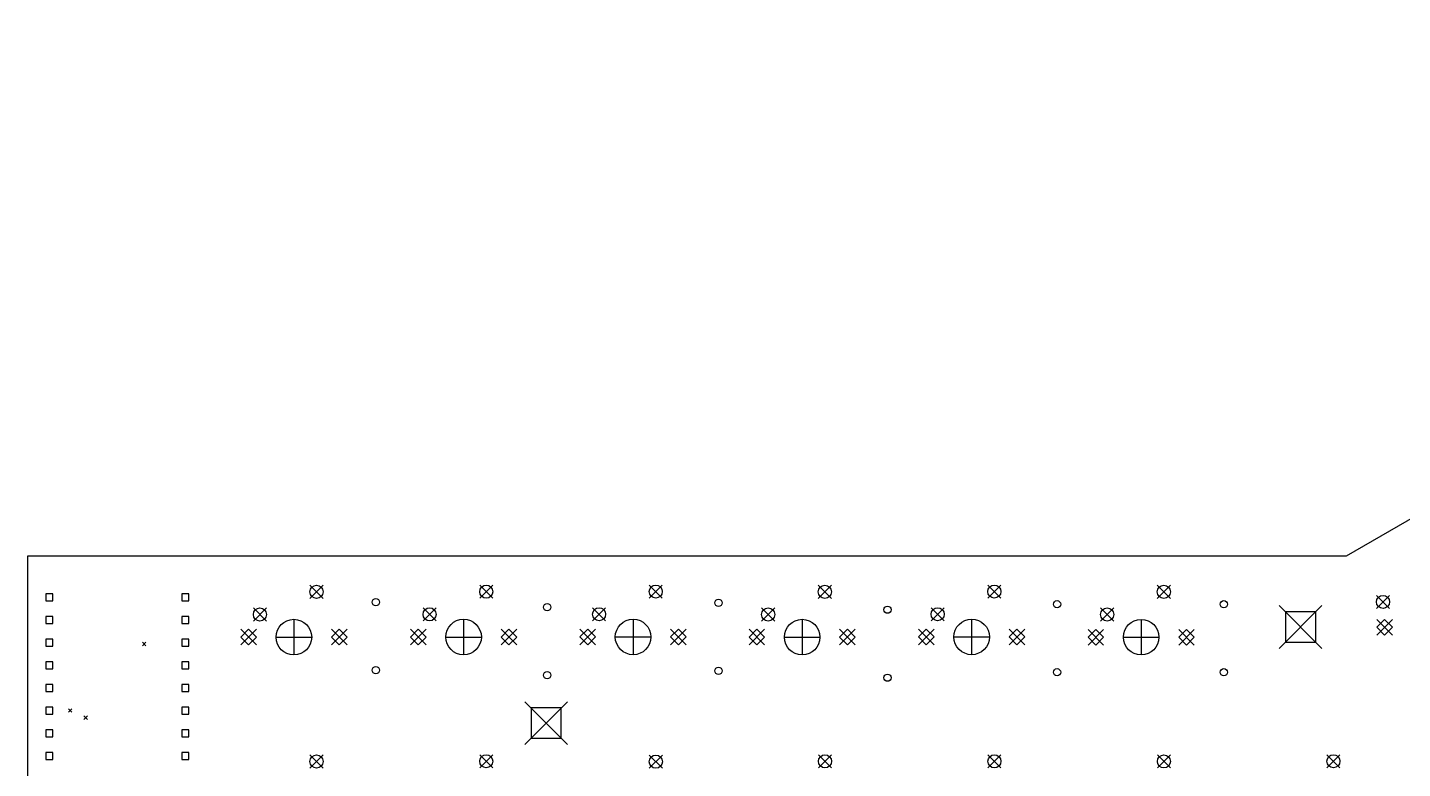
# Model space of a CAD drawing. Extents: x 1.1 to 14.1, y -10.4 to -3.3.
# Drawn here: x 1.25 to 7.32, y -7.14 to -3.87 of the extents above; entities that cross this region are included whole.
import ezdxf

# ---------------------------------------------------------------- set-up
doc = ezdxf.new("R2010")
doc.units = 0
doc.header["$MEASUREMENT"] = 0
doc.layers.add('BLACK', color=7, linetype='CONTINUOUS')

msp = doc.modelspace()

# ---------------------------------------------------------------- linework, layer by layer
at = {"layer": 'BLACK', "linetype": 'CONTINUOUS'}
for p, q in [((11.1091, -3.86775), (7.06976, -6.20004)), ((7.06976, -6.20004), (1.25047, -6.20043)), ((1.25047, -6.20043), (1.25086, -8.41106)), ((1.36186, -6.36664), (1.33124, -6.36664)), ((1.33124, -6.36664), (1.33124, -6.39727)), ((1.36186, -6.39727), (1.36186, -6.36664)), ((1.96186, -6.36664), (1.93124, -6.36664)), ((1.93124, -6.36664), (1.93124, -6.39727)), ((1.96186, -6.39727), (1.96186, -6.36664)), ((2.49712, -6.32858), (2.55499, -6.38645)), ((2.55499, -6.32858), (2.49712, -6.38645)), ((3.24594, -6.32818), (3.30381, -6.38606)), ((3.30381, -6.32818), (3.24594, -6.38606)), ((3.99397, -6.32779), (4.05184, -6.38566)), ((4.05184, -6.32779), (3.99397, -6.38566)), ((4.74003, -6.32858), (4.79791, -6.38645)), ((4.79791, -6.32858), (4.74003, -6.38645)), ((5.48806, -6.32779), (5.54594, -6.38567)), ((5.54594, -6.32779), (5.48806, -6.38567)), ((6.2361, -6.32897), (6.29397, -6.38685)), ((6.29397, -6.32897), (6.2361, -6.38685)), ((1.33124, -6.39727), (1.36186, -6.39727)), ((1.93124, -6.39727), (1.96186, -6.39727)), ((2.24712, -6.42858), (2.30499, -6.48645)), ((2.30499, -6.42858), (2.24712, -6.48645)), ((2.99594, -6.42818), (3.05381, -6.48606)), ((3.05381, -6.42818), (2.99594, -6.48606)), ((3.74397, -6.42779), (3.80184, -6.48566)), ((3.80184, -6.42779), (3.74397, -6.48566)), ((4.49003, -6.42858), (4.54791, -6.48645)), ((4.54791, -6.42858), (4.49003, -6.48645)), ((5.23806, -6.42779), (5.29594, -6.48567)), ((5.29594, -6.42779), (5.23806, -6.48567)), ((5.9861, -6.42897), (6.04397, -6.48685)), ((6.04397, -6.42897), (5.9861, -6.48685)), ((6.77392, -6.41854), (6.96289, -6.60752)), ((6.96289, -6.41854), (6.77392, -6.60752)), ((7.20344, -6.37327), (7.26131, -6.43115)), ((7.26131, -6.37327), (7.20344, -6.43115)), ((1.36186, -6.46664), (1.33124, -6.46664)), ((1.33124, -6.46664), (1.33124, -6.49727)), ((1.36186, -6.49727), (1.36186, -6.46664)), ((1.96186, -6.46664), (1.93124, -6.46664)), ((1.93124, -6.46664), (1.93124, -6.49727)), ((1.96186, -6.49727), (1.96186, -6.46664)), ((2.42606, -6.47902), (2.42606, -6.63602)), ((3.17488, -6.47862), (3.17488, -6.63562)), ((3.92291, -6.47823), (3.92291, -6.63523)), ((4.66897, -6.47901), (4.66897, -6.63601)), ((5.417, -6.47823), (5.417, -6.63523)), ((6.16503, -6.47941), (6.16503, -6.63641)), ((6.93522, -6.44622), (6.80159, -6.44622)), ((6.80159, -6.44622), (6.80159, -6.57984)), ((6.93522, -6.57984), (6.93522, -6.44622)), ((7.20462, -6.47937), (7.27352, -6.54826)), ((7.27352, -6.47937), (7.20462, -6.54826)), ((7.23907, -6.47937), (7.20462, -6.51381)), ((7.27352, -6.51381), (7.23907, -6.47937)), ((1.33124, -6.49727), (1.36186, -6.49727)), ((1.93124, -6.49727), (1.96186, -6.49727)), ((2.19161, -6.52307), (2.26051, -6.59196)), ((2.26051, -6.52307), (2.19161, -6.59196)), ((2.22606, -6.52307), (2.19161, -6.55752)), ((2.26051, -6.55752), (2.22606, -6.52307)), ((2.59161, -6.52307), (2.66051, -6.59196)), ((2.66051, -6.52307), (2.59161, -6.59196)), ((2.62606, -6.52307), (2.59161, -6.55752)), ((2.66051, -6.55752), (2.62606, -6.52307)), ((2.94043, -6.52267), (3.00932, -6.59157)), ((3.00932, -6.52267), (2.94043, -6.59157)), ((2.97488, -6.52267), (2.94043, -6.55712)), ((3.00932, -6.55712), (2.97488, -6.52267)), ((3.34043, -6.52267), (3.40932, -6.59157)), ((3.40932, -6.52267), (3.34043, -6.59157)), ((3.37488, -6.52267), (3.34043, -6.55712)), ((3.40932, -6.55712), (3.37488, -6.52267)), ((3.68846, -6.52228), (3.75736, -6.59118)), ((3.75736, -6.52228), (3.68846, -6.59118)), ((3.72291, -6.52228), (3.68846, -6.55673)), ((3.75736, -6.55673), (3.72291, -6.52228)), ((4.08846, -6.52228), (4.15736, -6.59118)), ((4.15736, -6.52228), (4.08846, -6.59118)), ((4.12291, -6.52228), (4.08846, -6.55673)), ((4.15736, -6.55673), (4.12291, -6.52228)), ((4.43452, -6.52307), (4.50342, -6.59196)), ((4.50342, -6.52307), (4.43452, -6.59196)), ((4.46897, -6.52307), (4.43452, -6.55751)), ((4.50342, -6.55751), (4.46897, -6.52307)), ((4.83452, -6.52307), (4.90342, -6.59196)), ((4.90342, -6.52307), (4.83452, -6.59196)), ((4.86897, -6.52307), (4.83452, -6.55751)), ((4.90342, -6.55751), (4.86897, -6.52307)), ((5.18255, -6.52228), (5.25145, -6.59118)), ((5.25145, -6.52228), (5.18255, -6.59118)), ((5.217, -6.52228), (5.18255, -6.55673)), ((5.25145, -6.55673), (5.217, -6.52228)), ((5.58255, -6.52228), (5.65145, -6.59118)), ((5.65145, -6.52228), (5.58255, -6.59118)), ((5.617, -6.52228), (5.58255, -6.55673)), ((5.65145, -6.55673), (5.617, -6.52228)), ((5.93058, -6.52346), (5.99948, -6.59236)), ((5.99948, -6.52346), (5.93058, -6.59236)), ((5.96503, -6.52346), (5.93058, -6.55791)), ((5.99948, -6.55791), (5.96503, -6.52346)), ((6.33058, -6.52346), (6.39948, -6.59236)), ((6.39948, -6.52346), (6.33058, -6.59236)), ((6.36503, -6.52346), (6.33058, -6.55791)), ((6.39948, -6.55791), (6.36503, -6.52346)), ((7.20462, -6.51381), (7.23907, -6.54826)), ((7.23907, -6.54826), (7.27352, -6.51381)), ((1.36186, -6.56664), (1.33124, -6.56664)), ((1.33124, -6.56664), (1.33124, -6.59727)), ((1.33124, -6.59727), (1.36186, -6.59727)), ((1.36186, -6.59727), (1.36186, -6.56664)), ((1.75753, -6.58016), (1.77328, -6.59591)), ((1.77328, -6.58016), (1.75753, -6.59591)), ((1.96186, -6.56664), (1.93124, -6.56664)), ((1.93124, -6.56664), (1.93124, -6.59727)), ((1.93124, -6.59727), (1.96186, -6.59727)), ((1.96186, -6.59727), (1.96186, -6.56664)), ((2.19161, -6.55752), (2.22606, -6.59196)), ((2.22606, -6.59196), (2.26051, -6.55752)), ((2.34756, -6.55752), (2.50456, -6.55752)), ((2.59161, -6.55752), (2.62606, -6.59196)), ((2.62606, -6.59196), (2.66051, -6.55752)), ((2.94043, -6.55712), (2.97488, -6.59157)), ((2.97488, -6.59157), (3.00932, -6.55712)), ((3.09638, -6.55712), (3.25338, -6.55712)), ((3.34043, -6.55712), (3.37488, -6.59157)), ((3.37488, -6.59157), (3.40932, -6.55712)), ((3.68846, -6.55673), (3.72291, -6.59118)), ((3.72291, -6.59118), (3.75736, -6.55673)), ((3.84441, -6.55673), (4.00141, -6.55673)), ((4.08846, -6.55673), (4.12291, -6.59118)), ((4.12291, -6.59118), (4.15736, -6.55673)), ((4.43452, -6.55751), (4.46897, -6.59196)), ((4.46897, -6.59196), (4.50342, -6.55751)), ((4.59047, -6.55751), (4.74747, -6.55751)), ((4.83452, -6.55751), (4.86897, -6.59196)), ((4.86897, -6.59196), (4.90342, -6.55751)), ((5.18255, -6.55673), (5.217, -6.59118)), ((5.217, -6.59118), (5.25145, -6.55673)), ((5.3385, -6.55673), (5.4955, -6.55673)), ((5.58255, -6.55673), (5.617, -6.59118)), ((5.617, -6.59118), (5.65145, -6.55673)), ((5.93058, -6.55791), (5.96503, -6.59236)), ((5.96503, -6.59236), (5.99948, -6.55791)), ((6.08653, -6.55791), (6.24353, -6.55791)), ((6.33058, -6.55791), (6.36503, -6.59236)), ((6.36503, -6.59236), (6.39948, -6.55791)), ((6.80159, -6.57984), (6.93522, -6.57984)), ((1.36186, -6.66664), (1.33124, -6.66664)), ((1.33124, -6.66664), (1.33124, -6.69727)), ((1.36186, -6.69727), (1.36186, -6.66664)), ((1.96186, -6.66664), (1.93124, -6.66664)), ((1.93124, -6.66664), (1.93124, -6.69727)), ((1.96186, -6.69727), (1.96186, -6.66664)), ((1.33124, -6.69727), (1.36186, -6.69727)), ((1.93124, -6.69727), (1.96186, -6.69727)), ((1.36186, -6.76664), (1.33124, -6.76664)), ((1.33124, -6.76664), (1.33124, -6.79727)), ((1.36186, -6.79727), (1.36186, -6.76664)), ((1.96186, -6.76664), (1.93124, -6.76664)), ((1.93124, -6.76664), (1.93124, -6.79727)), ((1.96186, -6.79727), (1.96186, -6.76664)), ((1.33124, -6.79727), (1.36186, -6.79727)), ((1.93124, -6.79727), (1.96186, -6.79727)), ((3.44492, -6.84254), (3.63389, -7.03152)), ((3.63389, -6.84254), (3.44492, -7.03152)), ((1.36186, -6.86664), (1.33124, -6.86664)), ((1.33124, -6.86664), (1.33124, -6.89727)), ((1.33124, -6.89727), (1.36186, -6.89727)), ((1.36186, -6.89727), (1.36186, -6.86664)), ((1.43098, -6.87361), (1.44672, -6.88936)), ((1.44672, -6.87361), (1.43098, -6.88936)), ((1.49979, -6.90543), (1.51554, -6.92118)), ((1.51554, -6.90543), (1.49979, -6.92118)), ((1.96186, -6.86664), (1.93124, -6.86664)), ((1.93124, -6.86664), (1.93124, -6.89727)), ((1.93124, -6.89727), (1.96186, -6.89727)), ((1.96186, -6.89727), (1.96186, -6.86664)), ((3.60622, -6.87022), (3.47259, -6.87022)), ((3.47259, -6.87022), (3.47259, -7.00385)), ((3.60622, -7.00385), (3.60622, -6.87022)), ((1.36186, -6.96664), (1.33124, -6.96664)), ((1.33124, -6.96664), (1.33124, -6.99727)), ((1.36186, -6.99727), (1.36186, -6.96664)), ((1.96186, -6.96664), (1.93124, -6.96664)), ((1.93124, -6.96664), (1.93124, -6.99727)), ((1.96186, -6.99727), (1.96186, -6.96664)), ((1.33124, -6.99727), (1.36186, -6.99727)), ((1.93124, -6.99727), (1.96186, -6.99727)), ((3.47259, -7.00385), (3.60622, -7.00385)), ((1.36186, -7.06664), (1.33124, -7.06664)), ((1.33124, -7.06664), (1.33124, -7.09727)), ((1.33124, -7.09727), (1.36186, -7.09727)), ((1.36186, -7.09727), (1.36186, -7.06664)), ((1.96186, -7.06664), (1.93124, -7.06664)), ((1.93124, -7.06664), (1.93124, -7.09727)), ((1.93124, -7.09727), (1.96186, -7.09727)), ((1.96186, -7.09727), (1.96186, -7.06664)), ((2.49712, -7.0774), (2.55499, -7.13527)), ((2.55499, -7.0774), (2.49712, -7.13527)), ((3.24594, -7.07622), (3.30381, -7.13409)), ((3.30381, -7.07622), (3.24594, -7.13409)), ((3.99436, -7.07818), (4.05224, -7.13606)), ((4.05224, -7.07818), (3.99436, -7.13606)), ((4.74082, -7.07661), (4.79869, -7.13448)), ((4.79869, -7.07661), (4.74082, -7.13448)), ((5.48846, -7.07661), (5.54633, -7.13448)), ((5.54633, -7.07661), (5.48846, -7.13448)), ((6.23649, -7.077), (6.29436, -7.13488)), ((6.29436, -7.077), (6.23649, -7.13488)), ((6.98452, -7.07622), (7.0424, -7.13409)), ((7.0424, -7.07622), (6.98452, -7.13409))]:
    msp.add_line(p, q, dxfattribs=at)
at = {"layer": 'BLACK'}
for centre, radius in [((2.52606, -6.35752), 0.02894), ((3.27488, -6.35712), 0.02894), ((4.02291, -6.35673), 0.02894), ((4.76897, -6.35752), 0.02894), ((5.517, -6.35673), 0.02894), ((6.26503, -6.35791), 0.02894), ((2.27606, -6.45752), 0.02894), ((2.78785, -6.40349), 0.016), ((3.02488, -6.45712), 0.02894), ((3.54385, -6.42549), 0.016), ((3.77291, -6.45673), 0.02894), ((4.29985, -6.40649), 0.016), ((4.51897, -6.45751), 0.02894), ((5.04585, -6.43649), 0.016), ((5.267, -6.45673), 0.02894), ((5.79385, -6.41249), 0.016), ((6.01503, -6.45791), 0.02894), ((6.52985, -6.41249), 0.016), ((7.23237, -6.40221), 0.02894), ((2.42606, -6.55752), 0.0785), ((3.17488, -6.55712), 0.0785), ((3.92291, -6.55673), 0.0785), ((4.66897, -6.55751), 0.0785), ((5.417, -6.55673), 0.0785), ((6.16503, -6.55791), 0.0785), ((2.78785, -6.70349), 0.016), ((3.54385, -6.72549), 0.016), ((4.29985, -6.70649), 0.016), ((5.04585, -6.73649), 0.016), ((5.79385, -6.71249), 0.016), ((6.52985, -6.71249), 0.016), ((2.52606, -7.10633), 0.02894), ((3.27488, -7.10515), 0.02894), ((4.0233, -7.10712), 0.02894), ((4.76976, -7.10555), 0.02894), ((5.5174, -7.10555), 0.02894), ((6.26543, -7.10594), 0.02894), ((7.01346, -7.10515), 0.02894)]:
    msp.add_circle(centre, radius, dxfattribs=at)

doc.saveas('drawing.dxf')
